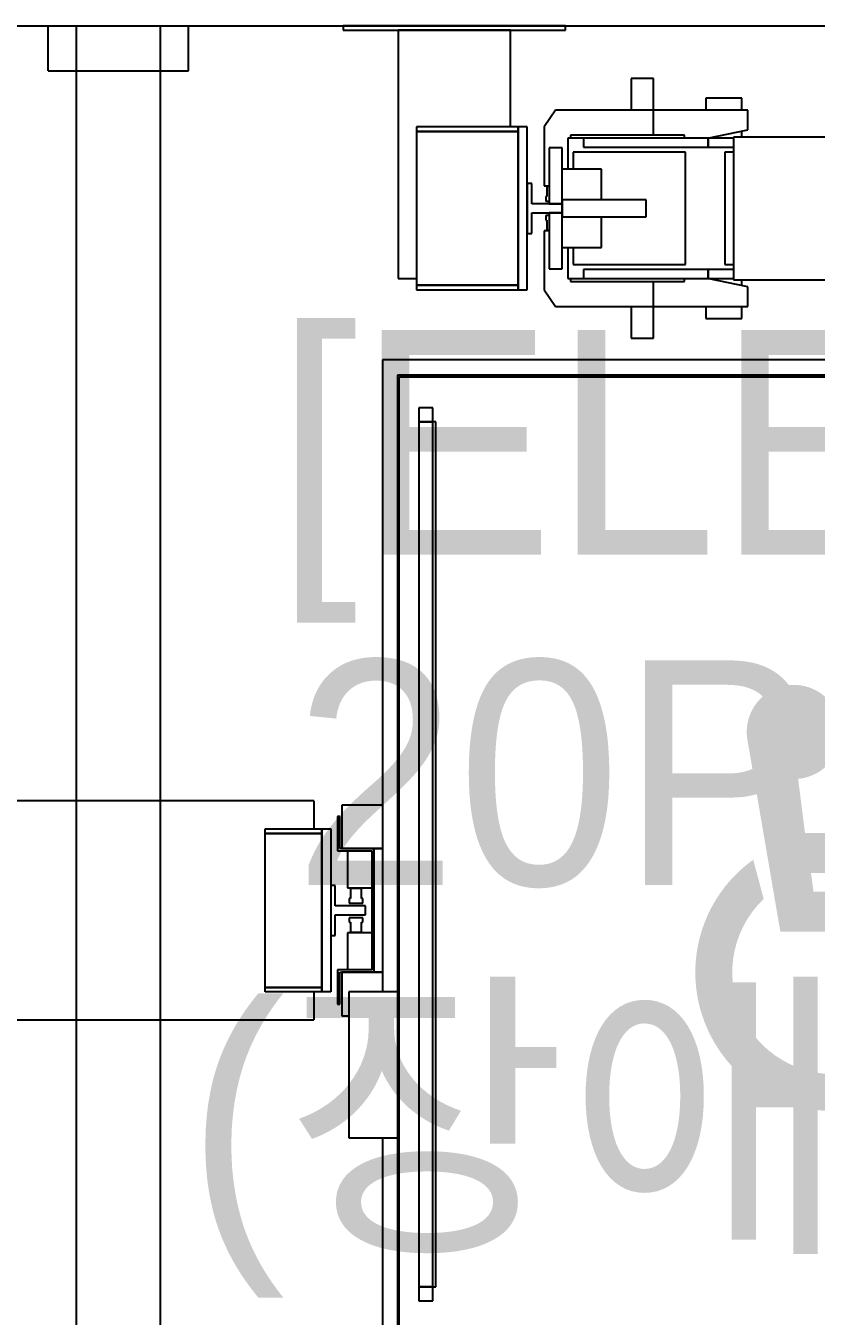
# Model space of a CAD drawing. Header units: millimetres. Extents: x 10479 to 135323, y 879012 to 965592.
# Drawn here: x 56867 to 58274, y 927004 to 929302 of the extents above; entities that cross this region are included whole.
import ezdxf
from ezdxf.enums import TextEntityAlignment as Align

# ---------------------------------------------------------------- set-up
doc = ezdxf.new("R2010")
doc.units = ezdxf.units.MM
doc.layers.add('$CHAR', color=3, linetype='Continuous')
doc.styles.add('돋움', font='')
doc.styles.get('돋움').set_extended_font_data('Dotum')

# ---------------------------------------------------------------- blocks, each defined once
blk = doc.blocks.new('14F')
h = blk.add_hatch(color=8)
edge = h.paths.add_edge_path()
edge.add_line((-141847.3077666683, 754866.0960256415), (-141789.54904321, 754529.1386317206))
edge.add_line((-141789.5490432119, 754529.1386317206), (-141486.4354916194, 754529.1386317206))
edge.add_line((-141486.4354916194, 754529.1386317206), (-141384.8923756459, 754279.284166811))
edge.add_line((-141384.8923756441, 754279.2841668106), (-141203.0241665447, 754342.8834469751))
edge.add_line((-141203.0241665447, 754342.8834469751), (-141224.2421893941, 754414.0541700013))
edge.add_line((-141224.2421893941, 754414.0541700018), (-141340.9409243406, 754374.6831920417))
edge.add_line((-141340.9409243388, 754374.6831920412), (-141439.4528383741, 754600.3093547458))
edge.add_line((-141439.4528383741, 754600.3093547462), (-141730.4417775737, 754600.3093547462))
edge.add_line((-141730.4417775737, 754600.3093547462), (-141734.9885804818, 754633.6232834011))
edge.add_line((-141734.9885804818, 754633.6232834007), (-141504.622117169, 754633.6232834007))
edge.add_line((-141504.622117169, 754633.6232834007), (-141504.622117169, 754704.7940064268))
edge.add_line((-141504.622117169, 754704.7940064273), (-141745.5975919047, 754704.7940064273))
edge.add_line((-141745.5975919047, 754704.7940064273), (-141757.8086372854, 754801.1300811796))
edge.add_arc((-141765.5270218176, 754884.6283724611), 83.85426707611802, 275.2812781088442, 552.7681625758604)
edge = h.paths.add_edge_path()
edge.add_arc((-141694.068135753, 754456.4536201223), 181.099100873904, 133.6886060518298, 364.4076681723134)
edge.add_line((-141513.5046398861, 754470.3715329492), (-141462.3733641186, 754371.2408082434))
edge.add_arc((-141694.068135753, 754456.4536201213), 246.8677591568735, 125.61814148069601, 339.80746357365337, ccw=False)
edge.add_line((-141837.8390780797, 754657.1364710429), (-141819.1602800039, 754587.4071988594))
at = {"color": 8}
for p, q in [((-148418.1224301129, 756141.9480179115), (-140318.122430112, 756141.9480179264)), ((-143093.2255978619, 756061.9480178976), (-143093.2255978619, 756141.948017919)), ((-143043.2255978591, 753491.9480179395), (-143043.2255978591, 756141.9480179218)), ((-142893.2255978591, 753491.9480179395), (-142893.2255978591, 756141.9480179218)), ((-142843.225597861, 756061.9480178976), (-142843.225597861, 756141.948017919)), ((-142172.2255978582, 756141.9480178994), (-142568.2255978582, 756141.9480178994)), ((-142568.2255978582, 756141.9480178994), (-142568.2255978582, 756133.9480178994)), ((-142568.2255978582, 756133.9480178994), (-142172.2255978582, 756133.9480178994)), ((-142270.2255978582, 756133.9480178994), (-142470.2255978582, 756133.9480178994)), ((-142470.2255978582, 756133.9480178994), (-142470.2255978582, 755691.9480178994)), ((-142270.2255978582, 755961.9480178994), (-142270.2255978582, 756133.9480178994)), ((-142172.2255978582, 756133.9480178994), (-142172.2255978582, 756141.9480178994)), ((-143093.2255978619, 756061.9480178976), (-142843.225597861, 756061.9480178976)), ((-142015.2255978582, 756047.9480178994), (-142055.2255978582, 756047.9480178994)), ((-142055.2255978582, 756047.9480178994), (-142055.2255978582, 755991.9480178994)), ((-142015.2255978582, 755991.9480178994), (-142015.2255978582, 756047.9480178994)), ((-141919.7897428989, 756012.9480178994), (-141922.2255978582, 756012.9480178994)), ((-141922.2255978582, 756012.9480178994), (-141922.2255978582, 755991.9480178994)), ((-141912.8530148563, 756012.9480178994), (-141919.7897428989, 756012.9480178994)), ((-141902.471467694, 756012.9480178994), (-141912.8530148563, 756012.9480178994)), ((-141890.2255978582, 756012.9480178994), (-141902.471467694, 756012.9480178994)), ((-141877.9797280233, 756012.9480178994), (-141890.2255978582, 756012.9480178994)), ((-141867.598180861, 756012.9480178994), (-141877.9797280233, 756012.9480178994)), ((-141860.6614528184, 756012.9480178994), (-141867.598180861, 756012.9480178994)), ((-141858.2255978582, 756012.9480178994), (-141860.6614528184, 756012.9480178994)), ((-141858.2255978582, 755991.9480178994), (-141858.2255978582, 756012.9480178994)), ((-142190.2255978582, 755991.9480178994), (-142210.2255978582, 755961.9480178994)), ((-142015.2255978582, 755991.9480178994), (-142190.2255978582, 755991.9480178994)), ((-141847.2255978582, 755991.9480178994), (-142015.2255978582, 755991.9480178994)), ((-142015.2255978582, 755946.9480178994), (-142015.2255978582, 755991.9480178994)), ((-141847.2255978582, 755956.9480178994), (-141847.2255978582, 755991.9480178994)), ((-142437.2255978582, 755961.9480178994), (-142437.2255978582, 755953.9480178994)), ((-142256.2255978582, 755961.9480178994), (-142437.2255978582, 755961.9480178994)), ((-142437.2255978582, 755953.9480178994), (-142437.2255978582, 755679.9480178994)), ((-142256.2255978582, 755953.9480178994), (-142437.2255978582, 755953.9480178994)), ((-142437.2255978582, 755953.9480178994), (-142256.2255978582, 755953.9480178994)), ((-142256.2255978582, 755953.9480178994), (-142256.2255978582, 755961.9480178994)), ((-142256.2255978582, 755961.9480178994), (-142256.2255978582, 755671.9480178994)), ((-142240.2255978582, 755961.9480178994), (-142256.2255978582, 755961.9480178994)), ((-142256.2255978582, 755679.9480178994), (-142256.2255978582, 755953.9480178994)), ((-142240.2255978582, 755671.9480178994), (-142240.2255978582, 755961.9480178994)), ((-142210.2255978582, 755961.9480178994), (-142210.2255978582, 755856.9480178994)), ((-142163.2255978582, 755946.9480178994), (-142163.2255978582, 755941.9480178994)), ((-141960.2255978582, 755946.9480178994), (-142163.2255978582, 755946.9480178994)), ((-141960.2255978582, 755941.9480178994), (-141960.2255978582, 755946.9480178994)), ((-141919.2255978582, 755941.9480178994), (-141847.2255978582, 755956.9480178994)), ((-141858.2255978582, 755943.9480178994), (-141858.2255978582, 755954.6563512324)), ((-142201.2255978582, 755924.8880178998), (-142201.2255978582, 755921.0819945247)), ((-142178.2255978582, 755924.8880178998), (-142201.2255978582, 755924.8880178998)), ((-142178.2255978582, 755921.0819945247), (-142178.2255978582, 755924.8880178998)), ((-142140.2255978582, 755941.9480178994), (-142168.2255978582, 755941.9480178994)), ((-142168.2255978582, 755941.9480178994), (-142168.2255978582, 755886.9480178994)), ((-142140.2255978582, 755941.9480178994), (-142140.2255978582, 755925.9480178994)), ((-141918.2255978582, 755941.9480178994), (-142140.2255978582, 755941.9480178994)), ((-142140.2255978582, 755925.9480178994), (-141918.2255978582, 755925.9480178994)), ((-141918.2255978582, 755925.9480178994), (-141918.2255978582, 755941.9480178994)), ((-141918.2255978582, 755941.9480178994), (-141918.2255978582, 755925.9480178994)), ((-141873.2255978582, 755941.9480178994), (-141918.2255978582, 755941.9480178994)), ((-141918.2255978582, 755925.9480178994), (-141873.2255978582, 755925.9480178994)), ((-141263.2255978582, 755943.9480178994), (-141873.2255978582, 755943.9480178994)), ((-141873.2255978582, 755943.9480178994), (-141873.2255978582, 755689.9480178994)), ((-142201.2255978582, 755921.0819945247), (-142201.2255978582, 755910.2433569585)), ((-142201.2255978582, 755910.2433569585), (-142201.2255978582, 755894.022189518)), ((-142178.2255978582, 755910.2433569585), (-142178.2255978582, 755921.0819945247)), ((-142178.2255978582, 755894.022189518), (-142178.2255978582, 755910.2433569585)), ((-142158.2255978582, 755916.9480178994), (-142158.2255978582, 755886.9480178994)), ((-141958.2255978582, 755916.9480178994), (-142158.2255978582, 755916.9480178994)), ((-141958.2255978582, 755716.9480178994), (-141958.2255978582, 755916.9480178994)), ((-141873.2255978582, 755916.9480178994), (-141888.2255978582, 755916.9480178994)), ((-141888.2255978582, 755916.9480178994), (-141888.2255978582, 755716.9480178994)), ((-142201.2255978582, 755894.022189518), (-142201.2255978582, 755874.8880178998)), ((-142178.2255978582, 755874.8880178998), (-142178.2255978582, 755894.022189518)), ((-142108.2255978582, 755886.9480178994), (-142178.2255978582, 755886.9480178994)), ((-142108.2255978582, 755831.9480178994), (-142108.2255978582, 755886.9480178994)), ((-142240.2255978582, 755861.4480178994), (-142240.2255978582, 755772.4480178994)), ((-142232.3255978588, 755861.4480178994), (-142240.2255978582, 755861.4480178994)), ((-142232.3255978588, 755824.8880178998), (-142232.3255978588, 755861.4480178994)), ((-142210.2255978582, 755856.9480178994), (-142201.2255978582, 755856.9480178994)), ((-142201.2255978582, 755855.9480178994), (-142205.2255978582, 755855.9480178994)), ((-142205.2255978582, 755855.9480178994), (-142205.2255978582, 755837.9480178994)), ((-142201.2255978582, 755874.8880178998), (-142201.2255978582, 755855.7538462807)), ((-142201.2255978582, 755855.7538462807), (-142201.2255978582, 755839.5326788402)), ((-142178.2255978582, 755855.7538462807), (-142178.2255978582, 755874.8880178998)), ((-142178.2255978582, 755839.5326788402), (-142178.2255978582, 755855.7538462807)), ((-142205.2255978582, 755837.9480178994), (-142207.2255978582, 755837.9480178994)), ((-142207.2255978582, 755837.9480178994), (-142207.2255978582, 755829.9480178994)), ((-142201.2255978582, 755839.5326788402), (-142201.2255978582, 755828.694041274)), ((-142178.2255978582, 755828.694041274), (-142178.2255978582, 755839.5326788402)), ((-142172.5165627969, 755831.9480178994), (-142178.2255978582, 755831.9480178994)), ((-142178.2255978582, 755831.9480178994), (-142178.2255978582, 755801.9480178994)), ((-142156.2586064476, 755831.9480178994), (-142172.5165627969, 755831.9480178994)), ((-142131.9268552864, 755831.9480178994), (-142156.2586064476, 755831.9480178994)), ((-142103.2255978582, 755831.9480178994), (-142131.9268552864, 755831.9480178994)), ((-142074.524340431, 755831.9480178994), (-142103.2255978582, 755831.9480178994)), ((-142050.1925892697, 755831.9480178994), (-142074.524340431, 755831.9480178994)), ((-142033.9346329204, 755831.9480178994), (-142050.1925892697, 755831.9480178994)), ((-142028.2255978582, 755831.9480178994), (-142033.9346329204, 755831.9480178994)), ((-142028.2255978582, 755801.9480178994), (-142028.2255978582, 755831.9480178994)), ((-142178.2255978582, 755824.8880178998), (-142232.3255978588, 755824.8880178998)), ((-142232.3255978588, 755809.008017899), (-142178.2255978582, 755809.008017899)), ((-142232.3255978588, 755772.4480178994), (-142232.3255978588, 755809.008017899)), ((-142207.2255978582, 755829.9480178994), (-142201.2255978582, 755829.9480178994)), ((-142201.2255978582, 755828.694041274), (-142201.2255978582, 755824.8880178998)), ((-142201.2255978582, 755824.8880178998), (-142178.2255978582, 755824.8880178998)), ((-142178.2255978582, 755809.008017899), (-142201.2255978582, 755809.008017899)), ((-142201.2255978582, 755809.008017899), (-142201.2255978582, 755805.2019945248)), ((-142178.2255978582, 755824.8880178998), (-142178.2255978582, 755828.694041274)), ((-142178.2255978582, 755809.008017899), (-142178.2255978582, 755824.8880178998)), ((-142178.2255978582, 755805.2019945248), (-142178.2255978582, 755809.008017899)), ((-142207.2255978582, 755803.9480178994), (-142207.2255978582, 755795.9480178994)), ((-142201.2255978582, 755803.9480178994), (-142207.2255978582, 755803.9480178994)), ((-142207.2255978582, 755795.9480178994), (-142205.2255978582, 755795.9480178994)), ((-142205.2255978582, 755795.9480178994), (-142205.2255978582, 755777.9480178994)), ((-142201.2255978582, 755805.2019945248), (-142201.2255978582, 755794.3633569586)), ((-142201.2255978582, 755794.3633569586), (-142201.2255978582, 755778.1421895181)), ((-142178.2255978582, 755794.3633569586), (-142178.2255978582, 755805.2019945248)), ((-142178.2255978582, 755801.9480178994), (-142172.5165627969, 755801.9480178994)), ((-142178.2255978582, 755778.1421895181), (-142178.2255978582, 755794.3633569586)), ((-142172.5165627969, 755801.9480178994), (-142156.2586064476, 755801.9480178994)), ((-142156.2586064476, 755801.9480178994), (-142131.9268552864, 755801.9480178994)), ((-142131.9268552864, 755801.9480178994), (-142103.2255978582, 755801.9480178994)), ((-142108.2255978582, 755746.9480178994), (-142108.2255978582, 755801.9480178994)), ((-142103.2255978582, 755801.9480178994), (-142074.524340431, 755801.9480178994)), ((-142074.524340431, 755801.9480178994), (-142050.1925892697, 755801.9480178994)), ((-142050.1925892697, 755801.9480178994), (-142033.9346329204, 755801.9480178994)), ((-142033.9346329204, 755801.9480178994), (-142028.2255978582, 755801.9480178994)), ((-142240.2255978582, 755772.4480178994), (-142232.3255978588, 755772.4480178994)), ((-142201.2255978582, 755776.9480178994), (-142210.2255978582, 755776.9480178994)), ((-142210.2255978582, 755776.9480178994), (-142210.2255978582, 755671.9480178994)), ((-142205.2255978582, 755777.9480178994), (-142201.2255978582, 755777.9480178994)), ((-142201.2255978582, 755778.1421895181), (-142201.2255978582, 755759.008017899)), ((-142178.2255978582, 755759.008017899), (-142178.2255978582, 755778.1421895181)), ((-142201.2255978582, 755759.008017899), (-142201.2255978582, 755739.8738462809)), ((-142201.2255978582, 755739.8738462809), (-142201.2255978582, 755723.6526788403)), ((-142178.2255978582, 755739.8738462809), (-142178.2255978582, 755759.008017899)), ((-142178.2255978582, 755746.9480178994), (-142108.2255978582, 755746.9480178994)), ((-142178.2255978582, 755723.6526788403), (-142178.2255978582, 755739.8738462809)), ((-142168.2255978582, 755746.9480178994), (-142168.2255978582, 755691.9480178994)), ((-142158.2255978582, 755746.9480178994), (-142158.2255978582, 755716.9480178994)), ((-142201.2255978582, 755723.6526788403), (-142201.2255978582, 755712.8140412741)), ((-142178.2255978582, 755712.8140412741), (-142178.2255978582, 755723.6526788403)), ((-142158.2255978582, 755716.9480178994), (-141958.2255978582, 755716.9480178994)), ((-141888.2255978582, 755716.9480178994), (-141873.2255978582, 755716.9480178994)), ((-142201.2255978582, 755712.8140412741), (-142201.2255978582, 755709.008017899)), ((-142201.2255978582, 755709.008017899), (-142178.2255978582, 755709.008017899)), ((-142178.2255978582, 755709.008017899), (-142178.2255978582, 755712.8140412741)), ((-142140.2255978582, 755707.9480178994), (-142140.2255978582, 755691.9480178994)), ((-141918.2255978582, 755707.9480178994), (-142140.2255978582, 755707.9480178994)), ((-141918.2255978582, 755691.9480178994), (-141918.2255978582, 755707.9480178994)), ((-141918.2255978582, 755707.9480178994), (-141918.2255978582, 755691.9480178994)), ((-141873.2255978582, 755707.9480178994), (-141918.2255978582, 755707.9480178994)), ((-142470.2255978582, 755691.9480178994), (-142437.2255978582, 755691.9480178994)), ((-142437.2255978582, 755679.9480178994), (-142437.2255978582, 755671.9480178994)), ((-142256.2255978582, 755679.9480178994), (-142437.2255978582, 755679.9480178994)), ((-142437.2255978582, 755679.9480178994), (-142256.2255978582, 755679.9480178994)), ((-142437.2255978582, 755671.9480178994), (-142256.2255978582, 755671.9480178994)), ((-142256.2255978582, 755671.9480178994), (-142256.2255978582, 755679.9480178994)), ((-142256.2255978582, 755671.9480178994), (-142240.2255978582, 755671.9480178994)), ((-142210.2255978582, 755671.9480178994), (-142190.2255978582, 755641.9480178994)), ((-142168.2255978582, 755691.9480178994), (-142140.2255978582, 755691.9480178994)), ((-142163.2255978582, 755691.9480178994), (-142163.2255978582, 755686.9480178994)), ((-142163.2255978582, 755686.9480178994), (-141960.2255978582, 755686.9480178994)), ((-142140.2255978582, 755691.9480178994), (-141918.2255978582, 755691.9480178994)), ((-142015.2255978582, 755641.9480178994), (-142015.2255978582, 755686.9480178994)), ((-141960.2255978582, 755686.9480178994), (-141960.2255978582, 755691.9480178994)), ((-141847.2255978582, 755676.9480178994), (-141919.2255978582, 755691.9480178994)), ((-141918.2255978582, 755691.9480178994), (-141873.2255978582, 755691.9480178994)), ((-141873.2255978582, 755689.9480178994), (-141263.2255978582, 755689.9480178994)), ((-141858.2255978582, 755679.2396845664), (-141858.2255978582, 755689.9480178994)), ((-141847.2255978582, 755641.9480178994), (-141847.2255978582, 755676.9480178994)), ((-142190.2255978582, 755641.9480178994), (-142015.2255978582, 755641.9480178994)), ((-142055.2255978582, 755641.9480178994), (-142055.2255978582, 755585.9480178994)), ((-142015.2255978582, 755585.9480178994), (-142015.2255978582, 755641.9480178994)), ((-142015.2255978582, 755641.9480178994), (-141847.2255978582, 755641.9480178994)), ((-141922.2255978582, 755641.9480178994), (-141922.2255978582, 755620.9480178994)), ((-141858.2255978582, 755620.9480178994), (-141858.2255978582, 755641.9480178994)), ((-141922.2255978582, 755620.9480178994), (-141919.7897428989, 755620.9480178994)), ((-141919.7897428989, 755620.9480178994), (-141912.8530148563, 755620.9480178994)), ((-141912.8530148563, 755620.9480178994), (-141902.471467694, 755620.9480178994)), ((-141902.471467694, 755620.9480178994), (-141890.2255978582, 755620.9480178994)), ((-141890.2255978582, 755620.9480178994), (-141877.9797280233, 755620.9480178994)), ((-141877.9797280233, 755620.9480178994), (-141867.598180861, 755620.9480178994)), ((-141867.598180861, 755620.9480178994), (-141860.6614528184, 755620.9480178994)), ((-141860.6614528184, 755620.9480178994), (-141858.2255978582, 755620.9480178994)), ((-142055.2255978582, 755585.9480178994), (-142015.2255978582, 755585.9480178994)), ((-142498.2255978582, 755546.9480178994), (-142498.2255978582, 754421.9480178994)), ((-140638.2255978582, 755546.9480178994), (-142498.2255978582, 755546.9480178994)), ((-140665.2255978582, 755519.9480178994), (-142471.2255978582, 755519.9480178994)), ((-142471.2255978582, 755519.9480178994), (-142471.2255978582, 753813.9480178994)), ((-142468.2255978582, 755516.9480178994), (-140668.2255978582, 755516.9480178994)), ((-142468.2255978582, 753816.9480178994), (-142468.2255978582, 755516.9480178994)), ((-142408.2255978582, 755461.9480178994), (-142433.2255978582, 755461.9480178994)), ((-142433.2255978582, 755461.9480178994), (-142433.2255978582, 755436.9480178994)), ((-142408.2255978582, 755436.9480178994), (-142408.2255978582, 755461.9480178994)), ((-142433.2255978582, 755436.9480178994), (-142408.2255978582, 755436.9480178994)), ((-142408.2255978582, 755436.9480178994), (-142433.2255978582, 755436.9480178994)), ((-142433.2255978582, 755436.9480178994), (-142433.2255978582, 753896.9480178994)), ((-142403.2255978582, 755436.9480178994), (-142408.2255978582, 755436.9480178994)), ((-142408.2255978582, 753896.9480178994), (-142408.2255978582, 755436.9480178994)), ((-142403.2255978582, 753896.9480178994), (-142403.2255978582, 755436.9480178994)), ((-142620.2255978582, 754761.9480178994), (-143267.7255978591, 754761.9480178994)), ((-142620.2255978582, 754761.9480178994), (-142620.2255978582, 754711.9480178994)), ((-142498.2255978582, 754754.4480178994), (-142570.2255978582, 754754.4480178994)), ((-142570.2255978582, 754754.4480178994), (-142570.2255978582, 754676.9480178994)), ((-142578.2255978582, 754733.9480178994), (-142578.2255978582, 754672.9480178994)), ((-142574.2255978582, 754733.9480178994), (-142578.2255978582, 754733.9480178994)), ((-142574.2255978582, 754676.9480178994), (-142574.2255978582, 754733.9480178994)), ((-142707.2255978582, 754703.9480178994), (-142707.2255978582, 754711.9480178994)), ((-142707.2255978582, 754711.9480178994), (-142606.2255978582, 754711.9480178994)), ((-142606.2255978582, 754711.9480178994), (-142606.2255978582, 754703.9480178994)), ((-142606.2255978582, 754454.8767128936), (-142606.2255978582, 754711.9480178994)), ((-142606.2255978582, 754711.9480178994), (-142590.2255978582, 754711.9480178994)), ((-142590.2255978582, 754711.9480178994), (-142590.2255978582, 754454.8767128936)), ((-142606.2255978582, 754703.9480178994), (-142707.2255978582, 754703.9480178994)), ((-142707.2255978582, 754429.9480178994), (-142707.2255978582, 754703.9480178994)), ((-142707.2255978582, 754703.9480178994), (-142606.2255978582, 754703.9480178994)), ((-142606.2255978582, 754703.9480178994), (-142606.2255978582, 754454.8767128936)), ((-142578.2255978582, 754672.9480178994), (-142517.2255978582, 754672.9480178994)), ((-142513.2255978582, 754676.9480178994), (-142574.2255978582, 754676.9480178994)), ((-142570.2255978582, 754676.9480178994), (-142498.2255978582, 754676.9480178994)), ((-142560.2255978582, 754672.9480178994), (-142560.2255978582, 754606.9480178994)), ((-142517.2255978582, 754672.9480178994), (-142517.2255978582, 754615.9480178994)), ((-142513.2255978582, 754615.9480178994), (-142513.2255978582, 754676.9480178994)), ((-142498.2255978582, 754676.9480178994), (-142513.2255978582, 754676.9480178994)), ((-142513.2255978582, 754676.9480178994), (-142513.2255978582, 754456.9480178994)), ((-142517.2255978582, 754615.9480178994), (-142513.2255978582, 754615.9480178994)), ((-142513.2255978582, 754615.9480178994), (-142517.2255978582, 754615.9480178994)), ((-142517.2255978582, 754615.9480178994), (-142517.2255978582, 754517.9480178994)), ((-142513.2255978582, 754517.9480178994), (-142513.2255978582, 754615.9480178994)), ((-142582.3255978588, 754611.4480178994), (-142590.2255978591, 754611.4480178994)), ((-142590.2255978591, 754611.4480178994), (-142590.2255978591, 754522.4480178994)), ((-142582.3255978588, 754574.8880178998), (-142582.3255978588, 754611.4480178994)), ((-142560.2255978582, 754606.9480178994), (-142517.2255978582, 754606.9480178994)), ((-142535.2255978582, 754605.9480178994), (-142555.2255978582, 754605.9480178994)), ((-142555.2255978582, 754605.9480178994), (-142555.2255978582, 754587.9480178994)), ((-142535.2255978582, 754587.9480178994), (-142535.2255978582, 754605.9480178994)), ((-142528.2255978591, 754574.8880178998), (-142582.3255978588, 754574.8880178998)), ((-142555.2255978582, 754587.9480178994), (-142557.2255978582, 754587.9480178994)), ((-142557.2255978582, 754587.9480178994), (-142557.2255978582, 754579.9480178994)), ((-142557.2255978582, 754579.9480178994), (-142533.2255978582, 754579.9480178994)), ((-142533.2255978582, 754587.9480178994), (-142535.2255978582, 754587.9480178994)), ((-142533.2255978582, 754579.9480178994), (-142533.2255978582, 754587.9480178994)), ((-142528.2255978591, 754559.0080178999), (-142528.2255978591, 754574.8880178998)), ((-142582.3255978588, 754559.0080178999), (-142528.2255978591, 754559.0080178999)), ((-142582.3255978588, 754522.4480178994), (-142582.3255978588, 754559.0080178999)), ((-142557.2255978582, 754553.9480178994), (-142557.2255978582, 754545.9480178994)), ((-142533.2255978582, 754553.9480178994), (-142557.2255978582, 754553.9480178994)), ((-142557.2255978582, 754545.9480178994), (-142555.2255978582, 754545.9480178994)), ((-142555.2255978582, 754545.9480178994), (-142555.2255978582, 754527.9480178994)), ((-142535.2255978582, 754527.9480178994), (-142535.2255978582, 754545.9480178994)), ((-142535.2255978582, 754545.9480178994), (-142533.2255978582, 754545.9480178994)), ((-142533.2255978582, 754545.9480178994), (-142533.2255978582, 754553.9480178994)), ((-142590.2255978591, 754522.4480178994), (-142582.3255978588, 754522.4480178994)), ((-142517.2255978582, 754526.9480178994), (-142560.2255978582, 754526.9480178994)), ((-142560.2255978582, 754526.9480178994), (-142560.2255978582, 754460.9480178994)), ((-142555.2255978582, 754527.9480178994), (-142535.2255978582, 754527.9480178994)), ((-142513.2255978582, 754517.9480178994), (-142517.2255978582, 754517.9480178994)), ((-142517.2255978582, 754517.9480178994), (-142517.2255978582, 754460.9480178994)), ((-142517.2255978582, 754517.9480178994), (-142513.2255978582, 754517.9480178994)), ((-142513.2255978582, 754456.9480178994), (-142513.2255978582, 754517.9480178994)), ((-142606.2255978582, 754466.9480178994), (-142606.2255978582, 754429.9480178994)), ((-142606.2255978582, 754421.9480178994), (-142606.2255978582, 754466.9480178994)), ((-142590.2255978582, 754466.9480178994), (-142590.2255978582, 754421.9480178994)), ((-142578.2255978582, 754460.9480178994), (-142578.2255978582, 754399.9480178994)), ((-142517.2255978582, 754460.9480178994), (-142578.2255978582, 754460.9480178994)), ((-142574.2255978582, 754399.9480178994), (-142574.2255978582, 754456.9480178994)), ((-142574.2255978582, 754456.9480178994), (-142513.2255978582, 754456.9480178994)), ((-142570.2255978582, 754456.9480178994), (-142570.2255978582, 754379.4480178994)), ((-142498.2255978582, 754456.9480178994), (-142570.2255978582, 754456.9480178994)), ((-142513.2255978582, 754456.9480178994), (-142498.2255978582, 754456.9480178994)), ((-142606.2255978582, 754429.9480178994), (-142707.2255978582, 754429.9480178994)), ((-142707.2255978582, 754421.9480178994), (-142707.2255978582, 754429.9480178994)), ((-142707.2255978582, 754429.9480178994), (-142606.2255978582, 754429.9480178994)), ((-142606.2255978582, 754421.9480178994), (-142707.2255978582, 754421.9480178994)), ((-142620.2255978582, 754421.9480178994), (-142620.2255978582, 754371.9480178994)), ((-142606.2255978582, 754429.9480178994), (-142606.2255978582, 754421.9480178994)), ((-142590.2255978582, 754421.9480178994), (-142606.2255978582, 754421.9480178994)), ((-142471.2255978582, 754421.9480178994), (-142558.2255978582, 754421.9480178994)), ((-142558.2255978582, 754421.9480178994), (-142558.2255978582, 754161.9480178994)), ((-142578.2255978582, 754399.9480178994), (-142574.2255978582, 754399.9480178994)), ((-143316.2255978591, 754371.9480178994), (-142620.2255978582, 754371.9480178994)), ((-142570.2255978582, 754379.4480178994), (-142558.2255978582, 754379.4480178994)), ((-142558.2255978582, 754161.9480178994), (-142471.2255978582, 754161.9480178994)), ((-142498.2255978582, 754161.9480178994), (-142498.2255978582, 753693.9480178994)), ((-142408.2255978582, 753896.9480178994), (-142433.2255978582, 753896.9480178994)), ((-142433.2255978582, 753896.9480178994), (-142433.2255978582, 753871.9480178994)), ((-142433.2255978582, 753896.9480178994), (-142408.2255978582, 753896.9480178994)), ((-142408.2255978582, 753871.9480178994), (-142408.2255978582, 753896.9480178994)), ((-142408.2255978582, 753896.9480178994), (-142403.2255978582, 753896.9480178994)), ((-142433.2255978582, 753871.9480178994), (-142408.2255978582, 753871.9480178994))]:
    blk.add_line(p, q, dxfattribs=at)
at = {"color": 8, "style": '돋움'}
for s, p in [('[ELEV-5]', (-141640.5458147905, 755200.1865315805)), ('20P-240', (-141666.597375171, 754612.0339106596)), ('(장애인용)', (-141667.6828568538, 753997.9893627879))]:
    blk.add_text(s, height=400, dxfattribs=at).set_placement(p, align=Align.CENTER)
at = {"color": 8, "linetype": 'ByBlock', "ltscale": 0.1, "style": '돋움'}
for tag, p in [('HRD기획팀', (-160031.5247793123, 780698.2401904941, 5.152133805225706e-08)), ('인재전략팀', (-162408.7479524324, 780698.2401904941, 5.152133805225706e-08)), ('기업문화팀', (-157519.2731986167, 780698.2401904941, 5.152133805225706e-08)), ('뷰티교육팀', (-152663.3855562378, 780698.2401904941, 5.152133805225706e-08)), ('자산관리팀', (-147978.332844967, 780698.2401904941, 5.152133805225706e-08)), ('그룹HR팀', (-166987.0575968819, 780698.2401904941, 5.152133805225706e-08)), ('법무팀', (-145354.0600503609, 780698.2401904941, 5.152133805225706e-08)), ('특허팀', (-142261.1240085084, 780698.240190494, 5.152133805225706e-08)), ('상표팀', (-139438.0583893983, 780698.240190494, 5.152133805225706e-08))]:
    blk.add_attdef(tag, text='', height=356.2323178511961, rotation=90, dxfattribs=at).set_placement(p, align=Align.MIDDLE_CENTER)
at = {"color": 8, "style": '돋움'}
blk.add_attdef('1', text='', height=420, rotation=180, dxfattribs=at).set_placement((-143911.1744794741, 758189.0274403268), align=Align.MIDDLE)

msp = doc.modelspace()

# ---------------------------------------------------------------- block references
at = {"layer": '$CHAR', "color": 1}
msp.add_blockref('14F', (200000, 173159.8055065125), dxfattribs=at)

doc.saveas('drawing.dxf')
